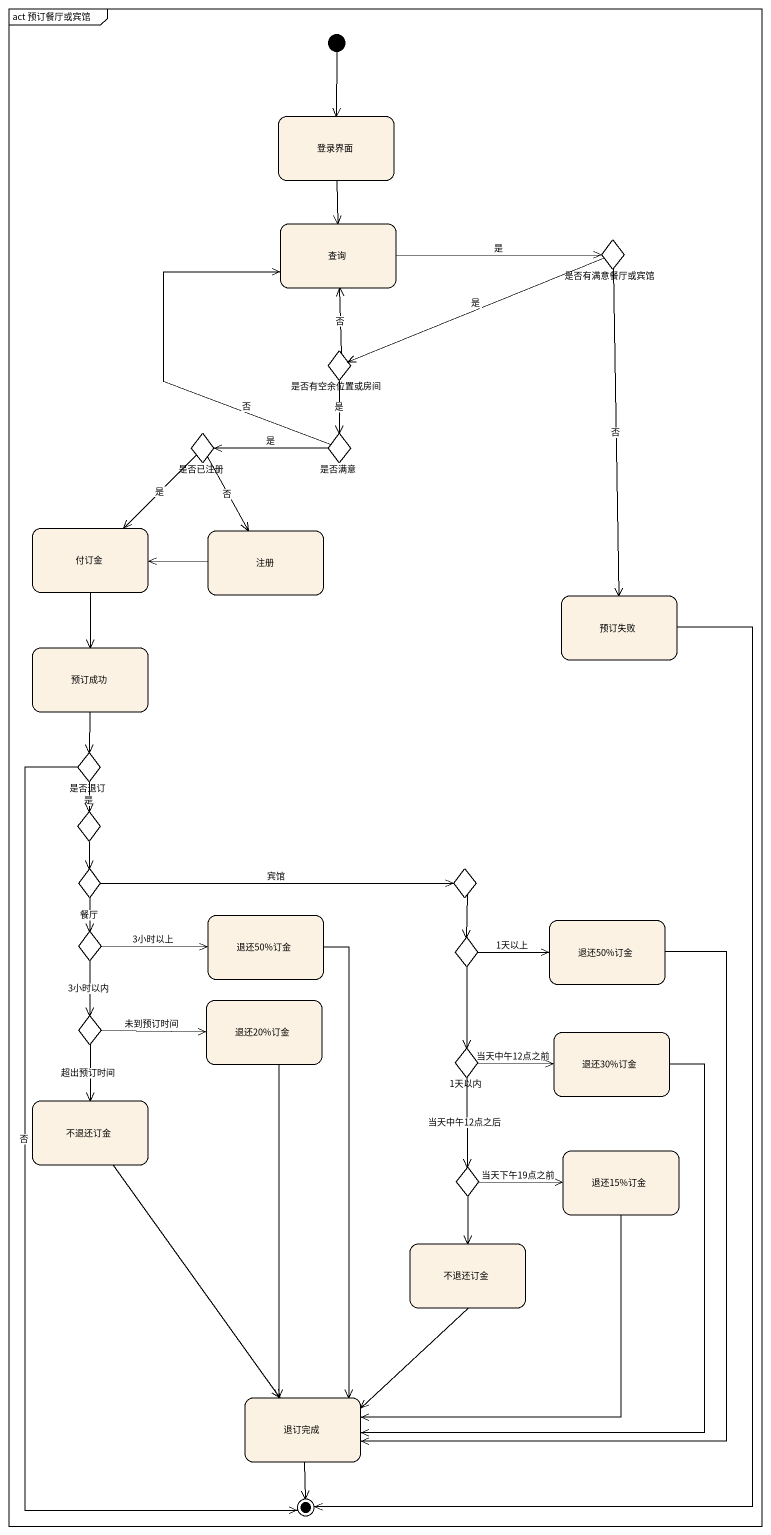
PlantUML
@startuml
mainframe act 预订餐厅或宾馆
hide empty description
state 登录界面
state 查询
state 是否有满意餐厅或宾馆 <<choice>>
state 是否有空余位置或房间 <<choice>>
state 是否已注册 <<choice>>
state 是否满意 <<choice>>
state 付订金
state 注册
state 预订失败
state 预订成功
state 是否退订 <<choice>>
state choice1 <<choice>>
state choice2 <<choice>>
state choice3 <<choice>>
state choice4 <<choice>>
state "退还50%订金" as 退还50_订金
state choice5 <<choice>>
state "退还50%订金" as 退还50_订金_2
state choice6 <<choice>>
state "退还20%订金" as 退还20_订金
state "1天以内" as c1天以内 <<choice>>
state "退还30%订金" as 退还30_订金
state 不退还订金
state choice7 <<choice>>
state "退还15%订金" as 退还15_订金
state "不退还订金" as 不退还订金_2
state 退订完成
[*] --> 登录界面
登录界面 --> 查询
查询 -right-> 是否有满意餐厅或宾馆 : 是
是否有满意餐厅或宾馆 -left-> 是否有空余位置或房间 : 是
是否有满意餐厅或宾馆 --> 预订失败 : 否
是否有空余位置或房间 -up-> 查询 : 否
是否有空余位置或房间 --> 是否满意 : 是
是否已注册 --> 付订金 : 是
是否已注册 --> 注册 : 否
是否满意 -up-> 查询 : 否
是否满意 -left-> 是否已注册 : 是
付订金 --> 预订成功
注册 -left-> 付订金
预订成功 --> 是否退订
是否退订 --> choice1 : 是
choice1 --> choice2
choice2 -right-> choice3 : 宾馆
choice2 --> choice4 : 餐厅
choice3 --> choice5
choice4 -right-> 退还50_订金 : 3小时以上
choice4 --> choice6 : 3小时以内
退还50_订金 --> 退订完成
choice5 -right-> 退还50_订金_2 : 1天以上
choice5 --> c1天以内
退还50_订金_2 --> 退订完成
choice6 -right-> 退还20_订金 : 未到预订时间
choice6 --> 不退还订金 : 超出预订时间
退还20_订金 --> 退订完成
c1天以内 -right-> 退还30_订金 : 当天中午12点之前
c1天以内 --> choice7 : 当天中午12点之后
退还30_订金 --> 退订完成
不退还订金 --> 退订完成
choice7 -right-> 退还15_订金 : 当天下午19点之前
choice7 --> 不退还订金_2
退还15_订金 --> 退订完成
不退还订金_2 --> 退订完成
预订失败 --> [*]
是否退订 --> [*] : 否
退订完成 --> [*]
@enduml
